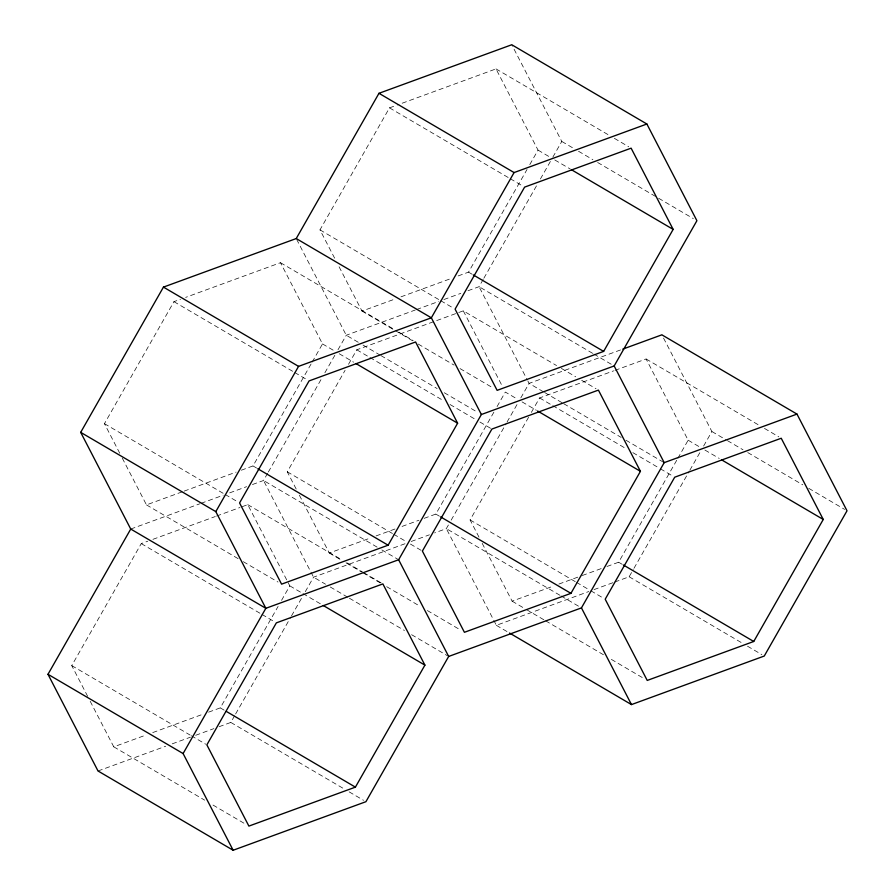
<?xml version="1.0" encoding="UTF-8"?>
<svg xmlns="http://www.w3.org/2000/svg" width="895" height="895" viewBox="0 0 895 895"><rect width="100%" height="100%" fill="white"/><g stroke="black" fill="none" stroke-linecap="round" stroke-linejoin="round"><path stroke-width="0.67" stroke-dasharray="4.47 3.36" d="M119.74 453.206L104.446 423.671L173.954 301.66L180.454 299.288M87.665 696.366L71.745 665.6L141.253 543.601L147.742 541.218M334.629 258.174L319.985 229.87L389.493 107.859L395.982 105.487M241.314 470.211L253.005 465.937L311.505 363.258M312.187 362.05L322.513 343.926L280.482 262.705L185.645 297.386M267.65 473.231L263.522 480.492L251.797 484.777M268.343 472.023L322.133 377.612M324.885 372.767L335.233 354.61M337.986 349.766L346.264 335.245L415.258 310.017M296.189 489.028L287.273 471.799L345.078 370.329M348.524 364.299L356.781 349.8L463.297 310.845L556.567 365.563M208.602 712.151L220.293 707.878L278.099 606.407M281.545 600.366L289.801 585.867L247.77 504.646L241.27 507.017M458.139 275.94L468.532 272.136L527.032 169.457M529.784 164.624L538.04 150.125L496.009 68.904L397.279 105.006M219.085 726.718L230.809 722.433L234.937 715.172M235.631 713.953L290.797 617.125M291.49 615.917L301.828 597.759M305.273 591.707L313.552 577.185L405.983 543.388M483.188 279.43L479.049 286.691L467.335 290.976M483.871 278.222L536.966 185.019M540.412 178.966L552.137 158.393M552.83 157.173L561.791 141.444L511.761 44.75M424.129 518.35L435.82 514.077L494.32 411.398M497.072 406.565L505.328 392.066L517.288 399.08M448.406 524.996L446.336 528.632L434.623 532.917M451.158 520.152L506.324 423.324M507.017 422.116L517.355 403.958M520.812 397.906L529.079 383.384L621.51 349.587M479.004 537.168L470.088 519.939L528.587 417.26M531.339 412.427L539.595 397.939L613.646 370.854M606.944 566.49L618.635 562.217L677.135 459.538M677.828 458.329L688.143 440.206L646.112 358.984L614.943 370.385M614.831 582.007L629.151 576.772L633.291 569.5M633.984 568.291L689.139 471.464M689.832 470.255L700.863 450.89M703.627 446.046L711.894 431.524L661.864 334.831M339.082 266.788L362.016 311.091L395.791 298.74M400.982 296.838L451.651 278.311M416.555 309.536L438.695 301.447M443.898 299.545L460.824 293.359M122.279 458.128L146.478 504.892L182.86 491.59M184.157 491.109L236.112 472.112M130.737 529.046L199.73 503.818M201.028 503.337L223.157 495.248M229.668 492.865L246.595 486.679M152.944 539.327L215.292 516.527M216.59 516.046L239.972 507.499M299.366 495.181L329.304 553.032L370.866 537.828M376.068 535.926L395.556 528.8M402.045 526.428L418.938 520.252M411.185 541.486L429.41 534.818M90.205 701.288L113.766 746.833L146.243 734.952M152.743 732.58L203.4 714.053M482.192 543.321L512.119 601.16L553.692 585.968M558.883 584.066L580.967 575.988M582.265 575.519L601.753 568.392M98.025 770.987L165.72 746.229M172.22 743.846L190.445 737.189M195.658 735.287L213.883 728.619M559.923 595.264L446.336 528.632L496.367 625.325L588.798 591.528M594 589.615L613.534 582.477M496.009 68.904L609.596 135.548M614.384 138.356L628.737 146.769M561.791 141.444L573.751 148.458M578.528 151.266L592.882 159.679M597.659 162.487L657.445 197.56M658.642 198.265L693.323 218.604M538.04 150.125L550 157.14M554.777 159.948L570.328 169.065M389.493 107.859L509.054 178.004M510.251 178.709L522.21 185.724M646.112 358.984L759.71 425.628M764.487 428.425L778.84 436.849M468.532 272.136L472.124 274.239M592.635 353.324L479.049 286.691L527.155 379.659M593.832 354.028L611.766 364.556M711.894 431.524L726.248 439.937M727.445 440.642L742.984 449.76M747.772 452.568L802.77 484.833M808.756 488.334L844.623 509.389M688.143 440.206L700.103 447.22M704.891 450.028L719.233 458.441M561.344 368.371L575.698 376.784M581.672 380.297L596.025 388.71M319.985 229.87L439.546 300.015M440.743 300.709L453.899 308.428M543.433 391.797L529.079 383.384L527.804 380.901M544.63 392.502L562.563 403.018M563.76 403.723L621.152 437.398M625.929 440.206L662.994 461.943M539.595 397.939L551.555 404.954M552.752 405.648L626.88 449.145M632.854 452.646L659.168 468.085M660.365 468.79L673.51 476.498M522.065 401.889L536.418 410.302M280.482 262.705L394.068 329.349M398.857 332.157L413.199 340.57M362.016 311.091L394.292 330.031M395.489 330.725L412.226 340.547M418.211 344.06L454.078 365.104M460.052 368.606L493.537 388.251M358.224 342.259L346.264 335.245L296.871 239.793M363.001 345.067L379.748 354.89M380.934 355.583L437.14 388.553M444.312 392.76L477.785 412.405M356.781 349.8L368.729 356.814M369.926 357.519L444.065 401.005M450.04 404.518L475.156 419.24M479.933 422.048L490.695 428.358M322.513 343.926L334.473 350.941M339.25 353.749L353.603 362.173M618.635 562.217L622.226 564.32M173.954 301.66L293.526 371.805M294.724 372.51L307.88 380.218M629.151 576.772L742.738 643.404M747.526 646.212L761.869 654.625M470.088 519.939L575.306 581.672M576.503 582.376L589.66 590.085M590.857 590.789L604.002 598.509M435.82 514.077L439.411 516.18M561.12 595.969L579.054 606.497M512.119 601.16L525.275 608.88M526.461 609.584L544.406 620.101M545.592 620.806L604.181 655.174M611.363 659.391L644.836 679.025M287.273 471.799L392.491 533.532M393.688 534.237L405.648 541.251M410.425 544.059L421.187 550.369M253.005 465.937L256.585 468.04M377.108 547.125L263.522 480.492L313.552 577.185L325.511 584.2M381.885 549.933L398.633 559.755M496.367 625.325L508.326 632.34M247.77 504.646L341.029 559.364M347.014 562.865L362.553 571.983M363.75 572.688L381.684 583.216M329.304 553.032L341.252 560.046M346.041 562.843L361.58 571.961M362.777 572.666L380.711 583.193M386.696 586.695L420.169 606.34M427.351 610.547L460.824 630.192M104.446 423.671L224.018 493.816M225.216 494.51L238.372 502.229M330.289 587.008L348.222 597.524M349.419 598.229L404.428 630.494M411.599 634.7L447.466 655.744M289.801 585.867L301.76 592.882M302.957 593.586L320.891 604.103M146.478 504.892L238.551 558.905M243.328 561.702L278.009 582.052M141.253 543.601L260.814 613.746M262.011 614.451L275.168 622.159M220.293 707.878L225.07 710.686M230.809 722.433L344.396 789.066M349.184 791.874L363.527 800.298M71.745 665.6L190.109 735.052M191.306 735.757L205.66 744.17M113.766 746.833L204.642 800.141M213.01 805.053L246.494 824.687M463.297 310.845L502.14 385.913"/><path stroke-width="1.34" d="M80.695 432.352L215.807 511.616L265.849 608.309L130.737 529.046L80.695 432.352L163.449 287.105L296.234 238.551L378.977 93.304L511.761 44.75L646.872 124.013L696.903 220.707L614.16 365.954L481.376 414.508L398.633 559.755L265.849 608.309L183.106 753.556L233.136 850.25L365.921 801.696L448.663 656.449L581.448 607.895L664.191 462.648L796.975 414.094L847.017 510.788L764.263 656.035L631.478 704.589L509.523 633.034M233.136 850.25L98.025 770.987L47.983 674.293L130.737 529.046M215.807 511.616L298.561 366.368L431.345 317.814L514.088 172.567L646.872 124.013M388.117 545.2L457.625 423.201L415.593 341.968L309.077 380.923L239.569 502.934L281.589 584.155L388.117 545.2L257.782 468.745M355.404 787.141L424.912 665.13L382.881 583.909L276.365 622.864L206.857 744.875L248.888 826.096L355.404 787.141L226.267 711.38M603.644 351.399L673.152 229.4L631.12 148.167L524.604 187.122L455.096 309.133L497.128 390.354L603.644 351.399L473.321 274.944M570.932 593.34L640.44 471.329L598.408 390.108L491.892 429.063L422.384 551.074L464.415 632.295L570.932 593.34L440.608 516.885M753.747 641.48L823.255 519.469L781.234 438.248L674.707 477.203L605.199 599.214L647.23 680.435L753.747 641.48L623.423 565.025M622.808 349.106L661.864 334.831L796.975 414.094M571.525 169.77L673.152 229.4M378.977 93.304L514.088 172.567M721.627 459.851L823.255 519.469M296.234 238.551L431.345 317.814L481.376 414.508M537.615 411.006L640.44 471.329M355.986 363.571L457.625 423.201M163.449 287.105L298.561 366.368M323.274 605.512L424.912 665.13M47.983 674.293L183.106 753.556M614.16 365.954L664.191 462.648M581.448 607.895L631.478 704.589M398.633 559.755L448.663 656.449"/></g></svg>
